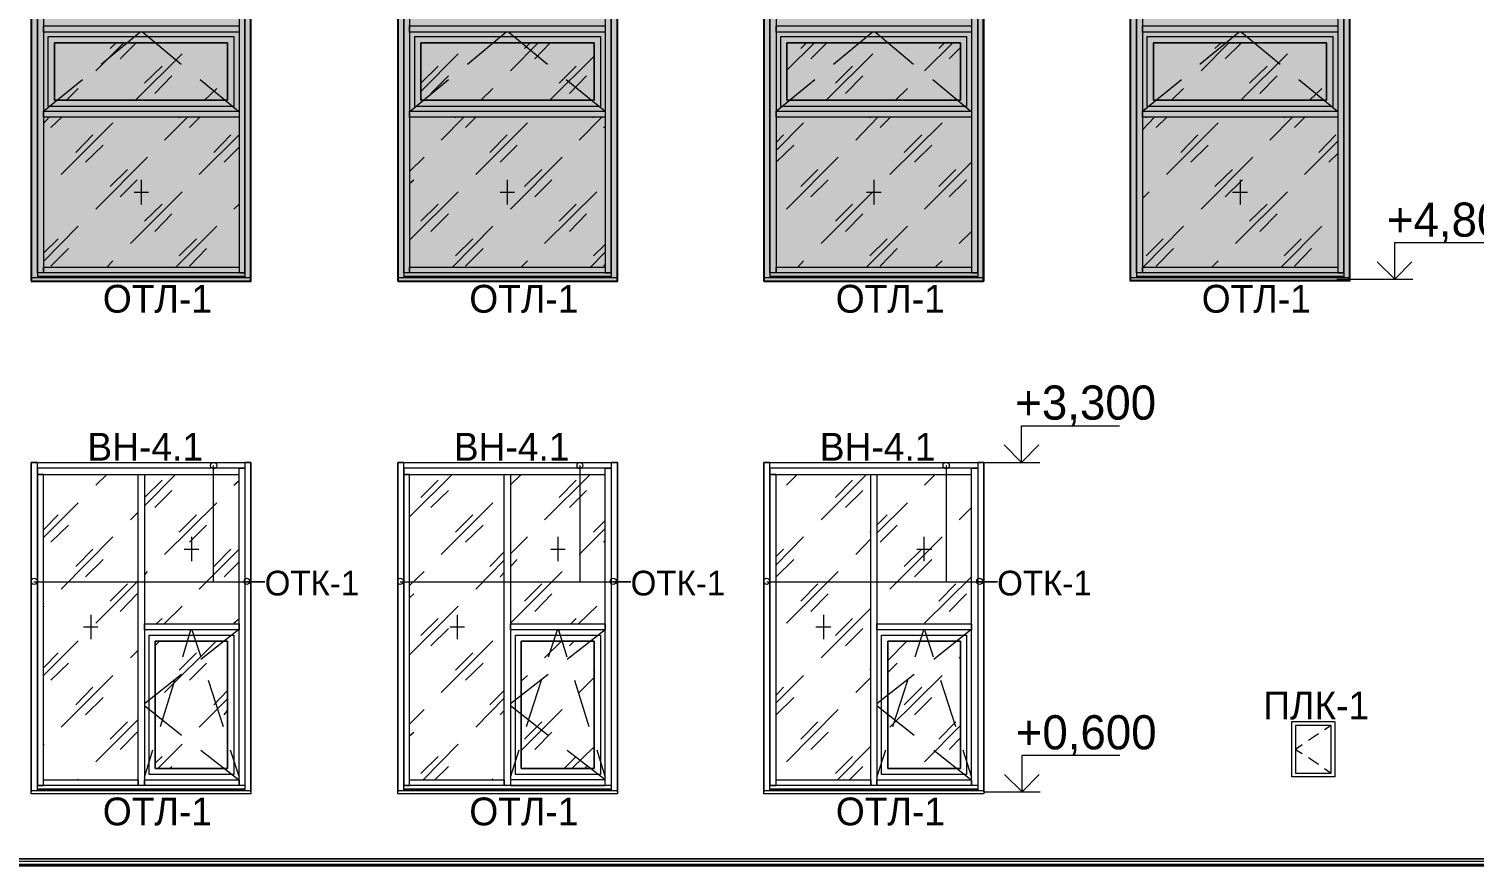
# Model space of a CAD drawing. Header units: millimetres. Extents: x 2294 to 908349, y -83289 to 219220.
# Drawn here: x 392620 to 404842, y 67070 to 74143 of the extents above; entities that cross this region are included whole.
import ezdxf

# ---------------------------------------------------------------- set-up
doc = ezdxf.new("R2010")
doc.units = ezdxf.units.MM
doc.layers.add('PDF _Геометрия', color=7, linetype='Continuous')
doc.layers.add('PDF _Текст', color=7, linetype='Continuous')

msp = doc.modelspace()

# ---------------------------------------------------------------- hatches: boundary and pattern name
at = {"transparency": 33554551}
h = msp.add_hatch(color=3, dxfattribs=at)
h.dxf.hatch_style = 1
h.paths.add_polyline_path([(392639.9, 72009.6), (394497.8, 72009.6), (394497.8, 79152.8), (392639.9, 79152.8)])
h = msp.add_hatch(color=3, dxfattribs=at)
h.dxf.hatch_style = 1
h.paths.add_polyline_path([(395739.3, 72009.6), (397597.3, 72009.6), (397597.3, 79152.8), (395739.3, 79152.8)])
h = msp.add_hatch(color=3, dxfattribs=at)
h.dxf.hatch_style = 1
h.paths.add_polyline_path([(398834.4, 72009.6), (400692.3, 72009.6), (400692.3, 79152.8), (398834.4, 79152.8)])
h = msp.add_hatch(color=3, dxfattribs=at)
h.dxf.hatch_style = 1
h.paths.add_polyline_path([(401933.9, 72014), (403791.8, 72014), (403791.8, 79157.2), (401933.9, 79157.2)])

# ---------------------------------------------------------------- linework, layer by layer
for points in [[(392639.9, 72009.6), (394497.8, 72009.6), (394497.8, 79152.8), (392639.9, 79152.8)], [(395739.3, 72009.6), (397597.3, 72009.6), (397597.3, 79152.8), (395739.3, 79152.8)], [(398834.4, 72009.6), (400692.3, 72009.6), (400692.3, 79152.8), (398834.4, 79152.8)], [(401933.9, 72014), (403791.8, 72014), (403791.8, 79157.2), (401933.9, 79157.2)]]:
    msp.add_lwpolyline(points, close=True)
at = {"layer": 'PDF _Геометрия', "lineweight": 9}
for points in [[(367944.9, 67069.8), (367944.9, 81321.1), (367944.9, 67122.2), (368220.3, 67122.2), (368220.3, 70475.2), (370388.6, 70475.2), (370388.6, 67122.2), (371005, 67122.2), (371005, 70475.2), (372452, 70475.2), (372452, 67122.2), (389540.5, 67122.2), (389540.5, 70475.2), (391350.3, 70475.2), (391350.3, 67122.2), (408316.4, 67122.2)], [(392639.9, 72027.1), (392639.9, 72105.8), (392639.9, 73421.6), (392639.9, 74143), (392639.9, 79074.1), (392639.9, 79152.8), (392692.4, 79152.8), (392692.4, 79074.1), (392692.4, 74143), (392692.4, 73421.6), (392692.4, 72105.8), (392692.4, 72035.9)], [(394497.8, 72027.1), (394497.8, 72105.8), (394497.8, 73421.6), (394497.8, 74143), (394497.8, 79074.1), (394497.8, 79152.8), (394445.4, 79152.8), (394445.4, 79074.1), (394445.4, 74143), (394445.4, 79074.1)], [(395739.3, 72027.1), (395739.3, 72105.8), (395739.3, 73421.6), (395739.3, 74143), (395739.3, 79074.1), (395739.3, 79152.8), (395791.8, 79152.8), (395791.8, 79074.1), (395791.8, 74143), (395791.8, 73421.6), (395791.8, 72105.8), (395791.8, 72035.9)], [(397597.3, 72027.1), (397597.3, 72105.8), (397597.3, 73421.6), (397597.3, 74143), (397597.3, 79074.1), (397597.3, 79152.8), (397544.8, 79152.8), (397544.8, 79074.1), (397544.8, 74143), (397544.8, 79074.1)], [(398834.4, 72027.1), (398834.4, 72105.8), (398834.4, 73421.6), (398834.4, 74143), (398834.4, 79074.1), (398834.4, 79152.8), (398886.9, 79152.8), (398886.9, 79074.1), (398886.9, 74143), (398886.9, 73421.6), (398886.9, 72105.8), (398886.9, 72035.9)], [(400696.7, 72027.1), (400696.7, 72105.8), (400696.7, 73421.6), (400696.7, 74143), (400696.7, 79074.1), (400696.7, 79152.8), (400644.2, 79152.8), (400644.2, 79074.1), (400644.2, 74143), (400644.2, 79074.1)], [(401933.9, 72027.1), (401933.9, 72105.8), (401933.9, 73421.6), (401933.9, 74143), (401933.9, 79074.1), (401933.9, 79152.8), (401986.3, 79152.8), (401986.3, 79074.1), (401986.3, 74143), (401986.3, 73421.6), (401986.3, 72105.8), (401986.3, 72035.9)], [(403791.8, 72027.1), (403791.8, 72105.8), (403791.8, 73421.6), (403791.8, 74143), (403791.8, 79074.1), (403791.8, 79152.8), (403739.3, 79152.8), (403739.3, 79074.1), (403739.3, 74143), (403739.3, 79074.1)], [(392744.8, 79074.1), (392744.8, 74143), (392744.8, 73421.6), (392744.8, 72079.6), (392692.4, 72079.6), (392692.4, 73421.6), (392692.4, 74143), (392692.4, 79074.1)], [(394397.3, 79074.1), (394397.3, 74143), (394397.3, 73421.6), (394397.3, 72079.6), (394445.4, 72079.6), (394445.4, 73421.6), (394445.4, 74143), (394445.4, 73421.6), (394445.4, 72105.8), (394445.4, 72035.9)], [(395839.9, 79074.1), (395839.9, 74143), (395839.9, 73421.6), (395839.9, 72079.6), (395791.8, 72079.6), (395791.8, 73421.6), (395791.8, 74143), (395791.8, 79074.1)], [(397492.3, 79074.1), (397492.3, 74143), (397492.3, 73421.6), (397492.3, 72079.6), (397544.8, 72079.6), (397544.8, 73421.6), (397544.8, 74143), (397544.8, 73421.6), (397544.8, 72105.8), (397544.8, 72035.9)], [(398939.3, 79074.1), (398939.3, 74143), (398939.3, 73421.6), (398939.3, 72079.6), (398886.9, 72079.6), (398886.9, 73421.6), (398886.9, 74143), (398886.9, 79074.1)], [(400591.8, 79074.1), (400591.8, 74143), (400591.8, 73421.6), (400591.8, 72079.6), (400644.2, 72079.6), (400644.2, 73421.6), (400644.2, 74143), (400644.2, 73421.6), (400644.2, 72105.8), (400644.2, 72035.9)], [(402038.8, 79074.1), (402038.8, 74143), (402038.8, 73421.6), (402038.8, 72079.6), (401986.3, 72079.6), (401986.3, 73421.6), (401986.3, 74143), (401986.3, 79074.1)], [(403691.2, 79074.1), (403691.2, 74143), (403691.2, 73421.6), (403691.2, 72079.6), (403739.3, 72079.6), (403739.3, 73421.6), (403739.3, 74143), (403739.3, 73421.6), (403739.3, 72105.8), (403739.3, 72035.9)], [(393230.1, 73845.7), (393557.9, 74116.7)], [(393584.2, 74116.7), (393907.7, 73845.7)], [(396329.5, 73845.7), (396653, 74116.7)], [(396679.2, 74116.7), (397007.1, 73845.7)], [(399424.6, 73845.7), (399752.4, 74116.7)], [(399778.7, 74116.7), (400102.2, 73845.7)], [(402524, 73845.7), (402851.9, 74116.7)], [(402873.8, 74116.7), (403201.6, 73845.7)], [(393186.3, 73788.9), (393422.4, 74024.9)], [(393308.7, 73976.8), (393356.8, 74024.9)], [(393391.8, 73889.4), (393527.3, 74024.9)], [(396692.3, 73788.9), (396928.4, 74024.9)], [(396810.4, 73976.8), (396858.5, 74024.9)], [(396897.8, 73889.4), (397029, 74024.9)], [(399031.1, 73793.2), (399262.8, 74024.9)], [(399149.2, 73976.8), (399197.3, 74024.9)], [(399232.2, 73889.4), (399367.8, 74024.9)], [(400194, 73788.9), (400434.4, 74024.9)], [(400316.4, 73976.8), (400364.5, 74024.9)], [(400403.8, 73889.4), (400500, 73985.6)], [(402532.8, 73788.9), (402768.8, 74024.9)], [(402650.8, 73976.8), (402703.3, 74024.9)], [(402738.2, 73889.4), (402873.8, 74024.9)], [(393523, 73539.7), (393916.4, 73933.1)], [(393597.3, 73683.9), (393745.9, 73828.2)], [(395936.1, 73614), (396250.8, 73933.1)], [(395936.1, 73683.9), (396080.3, 73828.2)], [(397024.6, 73539.7), (397400.5, 73911.3)], [(397103.3, 73683.9), (397247.5, 73828.2)], [(399363.4, 73539.7), (399756.8, 73933.1)], [(399442.1, 73683.9), (399586.3, 73828.2)], [(402869.4, 73539.7), (403262.8, 73933.1)], [(402943.7, 73683.9), (403092.3, 73828.2)], [(392744.8, 73447.9), (393072.7, 73714.5)], [(393684.7, 73596.5), (393829, 73745.1)], [(394069.4, 73714.5), (394392.9, 73447.9)], [(397164.5, 73714.5), (397492.3, 73447.9), (397492.3, 73395.4), (395839.9, 73395.4), (395839.9, 73447.9), (397492.3, 73447.9)], [(395844.3, 73447.9), (396167.8, 73714.5)], [(396019.1, 73596.5), (396167.8, 73745.1)], [(397190.7, 73596.5), (397335, 73745.1)], [(398939.3, 73447.9), (399267.2, 73714.5)], [(399525.1, 73596.5), (399673.8, 73745.1)], [(400263.9, 73714.5), (400587.4, 73447.9)], [(402038.8, 73447.9), (402366.6, 73714.5)], [(403031.1, 73596.5), (403175.4, 73745.1)], [(403359, 73714.5), (403686.9, 73447.9)], [(392937.2, 73539.7), (393037.7, 73640.2)], [(394104.4, 73539.7), (394209.3, 73640.2)], [(396443.2, 73539.7), (396543.7, 73640.2)], [(399949.2, 73539.7), (400049.7, 73640.2)], [(402283.6, 73539.7), (402384.1, 73640.2)], [(403450.8, 73539.7), (403555.7, 73640.2)], [(392744.8, 73343), (392792.9, 73395.4)], [(392806, 73308), (392897.8, 73395.4)], [(392893.4, 72910.2), (393330.6, 73347.3)], [(393767.8, 73203.1), (393960.1, 73395.4)], [(393890.2, 73391), (393894.5, 73395.4)], [(393977.6, 73308), (394065, 73395.4)], [(396106.6, 73203.1), (396298.9, 73395.4)], [(396229, 73391), (396229, 73395.4)], [(396312, 73308), (396399.5, 73395.4)], [(396399.5, 72910.2), (396836.6, 73347.3)], [(397273.8, 73203.1), (397466.1, 73395.4)], [(397396.2, 73391), (397396.2, 73395.4)], [(398939.3, 73115.6), (399171, 73347.3)], [(399612.6, 73203.1), (399800.5, 73395.4)], [(399730.6, 73391), (399735, 73395.4)], [(399818, 73308), (399905.5, 73395.4)], [(399901.1, 72910.2), (400342.6, 73347.3)], [(402038.8, 73290.5), (402139.3, 73395.4)], [(402069.4, 73391), (402069.4, 73395.4)], [(402152.4, 73308), (402244.2, 73395.4)], [(402239.9, 72910.2), (402677, 73347.3)], [(403114.2, 73203.1), (403306.5, 73395.4)], [(403236.6, 73391), (403241, 73395.4)], [(403324, 73308), (403411.5, 73395.4)], [(393015.9, 73098.2), (393160.1, 73246.8)], [(394060.7, 72910.2), (394397.3, 73246.8)], [(394183.1, 73098.2), (394327.3, 73246.8)], [(396517.5, 73098.2), (396666.1, 73246.8)], [(397479.2, 73308), (397492.3, 73316.7)], [(398939.3, 73181.2), (399000.5, 73246.8)], [(400023.5, 73098.2), (400172.1, 73246.8)], [(402362.3, 73098.2), (402506.5, 73246.8)], [(403529.5, 73098.2), (403673.8, 73246.8)], [(393098.9, 73015.1), (393247.5, 73159.4)], [(394270.5, 73015.1), (394397.3, 73141.9)], [(396604.9, 73015.1), (396749.2, 73159.4)], [(398939.3, 73015.1), (399088, 73159.4)], [(400110.9, 73015.1), (400255.2, 73159.4)], [(402445.3, 73015.1), (402594, 73159.4)], [(403407.1, 72910.2), (403691.2, 73194.3)], [(403612.5, 73015.1), (403691.2, 73089.4)], [(393186.3, 72617.3), (393623.5, 73058.8)], [(395839.9, 72936.4), (395962.3, 73058.8)], [(396692.3, 72617.3), (397129.5, 73058.8)], [(399026.8, 72617.3), (399463.9, 73058.8)], [(400194, 72617.3), (400591.8, 73015.1)], [(402532.8, 72617.3), (402969.9, 73058.8)], [(393308.7, 72809.6), (393453, 72953.9)], [(393391.8, 72722.2), (393536.1, 72866.5)], [(393571, 72866.5), (393571, 72656.6)], [(395839.9, 72835.9), (395874.9, 72866.5)], [(396666.1, 72866.5), (396666.1, 72656.6)], [(396810.4, 72809.6), (396959, 72953.9)], [(396897.8, 72722.2), (397042.1, 72866.5)], [(399149.2, 72809.6), (399293.4, 72953.9)], [(399232.2, 72722.2), (399380.9, 72866.5)], [(399765.6, 72866.5), (399765.6, 72656.6)], [(400316.4, 72809.6), (400460.6, 72953.9)], [(400403.8, 72722.2), (400548.1, 72866.5)], [(402650.8, 72809.6), (402799.4, 72953.9)], [(402738.2, 72722.2), (402882.5, 72866.5)], [(402865, 72866.5), (402865, 72656.6)], [(392744.8, 72761.5), (392749.2, 72765.9)], [(393479.2, 72328.8), (393916.4, 72765.9)], [(393509.8, 72761.5), (393632.2, 72761.5)], [(395839.9, 72355), (396250.8, 72765.9)], [(396604.9, 72761.5), (396727.3, 72761.5)], [(396980.9, 72328.8), (397422.4, 72765.9)], [(399319.7, 72328.8), (399756.8, 72765.9)], [(399704.4, 72761.5), (399826.8, 72761.5)], [(402038.8, 72709.1), (402095.6, 72765.9)], [(402799.4, 72761.5), (402926.2, 72761.5)], [(402825.7, 72328.8), (403262.8, 72765.9)], [(393597.3, 72516.7), (393745.9, 72661)], [(394353.6, 72617.3), (394397.3, 72661)], [(395936.1, 72516.7), (396080.3, 72661)], [(397103.3, 72516.7), (397247.5, 72661)], [(399442.1, 72516.7), (399586.3, 72661)], [(402943.7, 72516.7), (403092.3, 72661)], [(393684.7, 72429.3), (393829, 72577.9)], [(396019.1, 72429.3), (396167.8, 72577.9)], [(397190.7, 72429.3), (397335, 72577.9)], [(399525.1, 72429.3), (399673.8, 72577.9)], [(403031.1, 72429.3), (403175.4, 72577.9)], [(392744.8, 72175.8), (393037.7, 72473)], [(392744.8, 72245.7), (392867.2, 72368.1)], [(393863.9, 72127.7), (394209.3, 72473)], [(393890.2, 72223.8), (394038.8, 72368.1)], [(396202.7, 72127.7), (396543.7, 72473)], [(396229, 72223.8), (396373.2, 72368.1)], [(399704.4, 72127.7), (400049.7, 72473)], [(399730.6, 72223.8), (399879.2, 72368.1)], [(400486.9, 72328.8), (400591.8, 72429.3)], [(402043.2, 72127.7), (402384.1, 72473)], [(402069.4, 72223.8), (402213.6, 72368.1)], [(403210.4, 72127.7), (403555.7, 72473)], [(403236.6, 72223.8), (403380.9, 72368.1)], [(392806, 72136.4), (392954.7, 72285)], [(393977.6, 72136.4), (394121.9, 72285)], [(396312, 72136.4), (396460.7, 72285)], [(397369.9, 72127.7), (397492.3, 72254.4)], [(397396.2, 72223.8), (397492.3, 72320)], [(399818, 72136.4), (399962.3, 72285)], [(402152.4, 72136.4), (402301.1, 72285)], [(403324, 72136.4), (403468.3, 72285)], [(403682.5, 72027.1), (403839.9, 72027.1), (404172.1, 72027.1), (404172.1, 72337.5), (404998.3, 72337.5)], [(393278.1, 72127.7), (393330.6, 72180.1)], [(396784.1, 72127.7), (396836.6, 72180.1)], [(397479.2, 72136.4), (397492.3, 72149.5)], [(399122.9, 72127.7), (399171, 72180.1)], [(400290.2, 72132), (400342.6, 72180.1)], [(402624.6, 72127.7), (402677, 72180.1)], [(394497.8, 72040.2), (394497.8, 72035.9), (392639.9, 72035.9), (392639.9, 72040.2)], [(392639.9, 72014), (392639.9, 72018.4)], [(394445.4, 72079.6), (392692.4, 72079.6)], [(394445.4, 72049), (392692.4, 72049), (394445.4, 72049)], [(394445.4, 72049), (392692.4, 72049)], [(394497.8, 72018.4), (394497.8, 72014)], [(397597.3, 72040.2), (397597.3, 72035.9), (395739.3, 72035.9), (395739.3, 72040.2)], [(395739.3, 72014), (395739.3, 72018.4)], [(397544.8, 72079.6), (395791.8, 72079.6)], [(397544.8, 72049), (395791.8, 72049), (397544.8, 72049)], [(397544.8, 72049), (395791.8, 72049)], [(397597.3, 72018.4), (397597.3, 72014)], [(400696.7, 72040.2), (400696.7, 72035.9), (398834.4, 72035.9), (398834.4, 72040.2)], [(398834.4, 72014), (398834.4, 72018.4)], [(400644.2, 72079.6), (398886.9, 72079.6)], [(400644.2, 72049), (398886.9, 72049), (400644.2, 72049)], [(400644.2, 72049), (398886.9, 72049)], [(400696.7, 72018.4), (400696.7, 72014)], [(403791.8, 72040.2), (403791.8, 72035.9), (401933.9, 72035.9), (401933.9, 72040.2)], [(401933.9, 72014), (401933.9, 72018.4)], [(403739.3, 72079.6), (401986.3, 72079.6)], [(403739.3, 72049), (401986.3, 72049), (403739.3, 72049)], [(403739.3, 72049), (401986.3, 72049)], [(403791.8, 72018.4), (403791.8, 72014)], [(404014.7, 72027.1), (404325.1, 72027.1)], [(400220.2, 70475.2), (400871.6, 70475.2), (401015.8, 70475.2), (401015.8, 70785.6), (401842.1, 70785.6)], [(392692.4, 67699.3), (392692.4, 67764.8), (392692.4, 69085), (392692.4, 67743), (392744.8, 67743), (392744.8, 69085), (392744.8, 70374.7), (392692.4, 70374.7), (392692.4, 69085), (392692.4, 70400.9), (392692.4, 70475.2), (392639.9, 70475.2), (392639.9, 70400.9), (392639.9, 69085), (392639.9, 67764.8), (392639.9, 67690.5), (392639.9, 70475.2), (394497.8, 70475.2), (394497.8, 67690.5), (394497.8, 67764.8), (394497.8, 69085), (394497.8, 70400.9), (394497.8, 70475.2), (394445.4, 70475.2), (394445.4, 70400.9), (394445.4, 69085), (394445.4, 67764.8), (394445.4, 67699.3)], [(394178.7, 70449), (394178.7, 69465.4), (394615.8, 69465.4), (394462.8, 69465.4)], [(395791.8, 67699.3), (395791.8, 67764.8), (395791.8, 69085), (395791.8, 67743), (395839.9, 67743), (395839.9, 69085), (395839.9, 70374.7), (395791.8, 70374.7), (395791.8, 69085), (395791.8, 70400.9), (395791.8, 70475.2), (395739.3, 70475.2), (395739.3, 70400.9), (395739.3, 69085), (395739.3, 67764.8), (395739.3, 67690.5), (395739.3, 70475.2), (397597.3, 70475.2), (397597.3, 67690.5), (397597.3, 67764.8), (397597.3, 69085), (397597.3, 70400.9), (397597.3, 70475.2), (397544.8, 70475.2), (397544.8, 70400.9), (397544.8, 69085), (397544.8, 67764.8), (397544.8, 67699.3)], [(397492.3, 67791.1), (396692.3, 67791.1), (396692.3, 67743), (397492.3, 67743), (397492.3, 69085), (397492.3, 70400.9), (397492.3, 70427.1), (397544.8, 70427.1), (397544.8, 70400.9), (397544.8, 69085), (397544.8, 67743), (397492.3, 67743), (397492.3, 67791.1), (397173.2, 68040.2)], [(397278.1, 70449), (397278.1, 69465.4), (397710.9, 69465.4), (397562.3, 69465.4)], [(398886.9, 67699.3), (398886.9, 67764.8), (398886.9, 69085), (398886.9, 67743), (398939.3, 67743), (398939.3, 69085), (398939.3, 70374.7), (398886.9, 70374.7), (398886.9, 69085), (398886.9, 70400.9), (398886.9, 70475.2), (398834.4, 70475.2), (398834.4, 70400.9), (398834.4, 69085), (398834.4, 67764.8), (398834.4, 67690.5), (398834.4, 70475.2), (400696.7, 70475.2), (400696.7, 67690.5), (400696.7, 67764.8), (400696.7, 69085), (400696.7, 70400.9), (400696.7, 70475.2), (400644.2, 70475.2), (400644.2, 70400.9), (400644.2, 69085), (400644.2, 67764.8), (400644.2, 67699.3)], [(400377.6, 70449), (400377.6, 69465.4), (400810.4, 69465.4), (400657.4, 69465.4)], [(400858.5, 70475.2), (401168.8, 70475.2)], [(393186.3, 70282.9), (393278.1, 70374.7)], [(393597.3, 70108), (393859.6, 70374.7)], [(393597.3, 70177.9), (393745.9, 70326.6)], [(394353.6, 70282.9), (394397.3, 70322.2)], [(395839.9, 70016.2), (396198.4, 70374.7)], [(395936.1, 70177.9), (396080.3, 70326.6)], [(396692.3, 70287.2), (396784.1, 70374.7)], [(396980.9, 69990), (397365.6, 70374.7)], [(397103.3, 70177.9), (397247.5, 70326.6)], [(399026.8, 70282.9), (399118.6, 70374.7)], [(399319.7, 69990), (399704.4, 70374.7)], [(399442.1, 70177.9), (399586.3, 70326.6)], [(400194, 70282.9), (400285.8, 70374.7)], [(393684.7, 70094.9), (393829, 70239.1)], [(396019.1, 70094.9), (396167.8, 70239.1)], [(397190.7, 70094.9), (397335, 70239.1)], [(399525.1, 70094.9), (399673.8, 70239.1)], [(392744.8, 69841.3), (393037.7, 70134.2)], [(392744.8, 69906.9), (392867.2, 70033.7)], [(393479.2, 69990), (393544.8, 70055.5)], [(393767.8, 69697.1), (394209.3, 70134.2)], [(393890.2, 69885), (394038.8, 70033.7)], [(396106.6, 69697.1), (396543.7, 70134.2)], [(396229, 69885), (396373.2, 70033.7)], [(399791.8, 69876.3), (400049.7, 70134.2)], [(399791.8, 69946.2), (399879.2, 70033.7)], [(400486.9, 69990), (400591.8, 70094.9)], [(392806, 69802), (392954.7, 69946.2)], [(393977.6, 69802), (394121.9, 69946.2)], [(396312, 69802), (396460.7, 69946.2)], [(397273.8, 69697.1), (397492.3, 69915.6)], [(397396.2, 69885), (397492.3, 69985.6)], [(399818, 69802), (399962.3, 69946.2)], [(392893.4, 69404.2), (393330.6, 69845.7)], [(393995.1, 69845.7), (393995.1, 69640.2)], [(396692.3, 69701.4), (396836.6, 69845.7)], [(397094.5, 69845.7), (397094.5, 69640.2)], [(397479.2, 69802), (397492.3, 69815.1)], [(398939.3, 69609.6), (399171, 69845.7)], [(399612.6, 69697.1), (399739.3, 69828.2)], [(399730.6, 69885), (399739.3, 69893.8)], [(399901.1, 69404.2), (400342.6, 69845.7)], [(400189.6, 69845.7), (400189.6, 69640.2)], [(393015.9, 69596.5), (393160.1, 69740.8)], [(393933.9, 69740.8), (394056.3, 69740.8)], [(394060.7, 69404.2), (394397.3, 69740.8)], [(394183.1, 69596.5), (394327.3, 69740.8)], [(396517.5, 69596.5), (396639.9, 69718.9)], [(397033.3, 69740.8), (397155.7, 69740.8)], [(398939.3, 69679.6), (399000.5, 69740.8)], [(400023.5, 69596.5), (400172.1, 69740.8)], [(400128.4, 69740.8), (400255.2, 69740.8)], [(393098.9, 69509.1), (393247.5, 69653.4)], [(393597.3, 69522.2), (393623.5, 69552.8)], [(394270.5, 69509.1), (394397.3, 69635.9)], [(395839.9, 69434.8), (395962.3, 69552.8)], [(396399.5, 69404.2), (396639.9, 69649)], [(396604.9, 69509.1), (396639.9, 69544.1)], [(396692.3, 69596.5), (396749.2, 69653.4)], [(396692.3, 69115.6), (397129.5, 69552.8)], [(398939.3, 69509.1), (399088, 69653.4)], [(399026.8, 69115.6), (399463.9, 69552.8)], [(400110.9, 69509.1), (400255.2, 69653.4)], [(392661.8, 69465.4), (394615.8, 69465.4)], [(393186.3, 69115.6), (393544.8, 69474.1)], [(393308.7, 69303.6), (393453, 69447.9)], [(395761.2, 69465.4), (397710.9, 69465.4)], [(396810.4, 69303.6), (396959, 69447.9)], [(398860.6, 69465.4), (400810.4, 69465.4)], [(399149.2, 69303.6), (399293.4, 69447.9)], [(400194, 69115.6), (400591.8, 69509.1)], [(400316.4, 69303.6), (400460.6, 69447.9)], [(393391.8, 69216.2), (393536.1, 69364.8)], [(395839.9, 69329.9), (395874.9, 69364.8)], [(396897.8, 69216.2), (397042.1, 69364.8)], [(399232.2, 69216.2), (399380.9, 69364.8)], [(400403.8, 69216.2), (400548.1, 69364.8)], [(392744.8, 69255.5), (392749.2, 69259.9)], [(393142.6, 69185.6), (393142.6, 68980.1)], [(393763.4, 69111.3), (393916.4, 69259.9)], [(395839.9, 68849), (396250.8, 69259.9)], [(396242.1, 69185.6), (396242.1, 68980.1)], [(397269.4, 69111.3), (397422.4, 69259.9)], [(399319.7, 68822.8), (399739.3, 69242.4)], [(399341.5, 69185.6), (399341.5, 68980.1)], [(393081.4, 69085), (393203.8, 69085)], [(393697.8, 69111.3), (393745.9, 69155)], [(393920.8, 68831.5), (393990.7, 69058.8)], [(393999.5, 69058.8), (394073.8, 68831.5)], [(394392.9, 69058.8), (394073.8, 68809.6)], [(394353.6, 69115.6), (394397.3, 69155)], [(395936.1, 69010.7), (396080.3, 69155)], [(396019.1, 68923.3), (396167.8, 69071.9)], [(396180.9, 69085), (396303.3, 69085)], [(397015.8, 68831.5), (397090.2, 69058.8)], [(397098.9, 69058.8), (397168.8, 68831.5)], [(397492.3, 69058.8), (397173.2, 68809.6)], [(397203.8, 69111.3), (397247.5, 69155)], [(399275.9, 69085), (399402.7, 69085)], [(399442.1, 69010.7), (399586.3, 69155)], [(399525.1, 68923.3), (399673.8, 69071.9)], [(400115.3, 68831.5), (400189.6, 69058.8)], [(400194, 69058.8), (400268.3, 68831.5)], [(400587.4, 69058.8), (400272.7, 68809.6)], [(392744.8, 68674.1), (393037.7, 68967)], [(393689.1, 68927.7), (393724, 68962.6)], [(393767.8, 68529.9), (394204.9, 68962.6)], [(396106.6, 68529.9), (396543.7, 68967)], [(396980.9, 68822.8), (397125.1, 68962.6)], [(397190.7, 68923.3), (397230.1, 68962.6)], [(399883.6, 68800.9), (400045.3, 68962.6)], [(392744.8, 68739.7), (392867.2, 68866.5)], [(393479.2, 68822.8), (393544.8, 68888.3)], [(393890.2, 68717.8), (394038.8, 68866.5)], [(396229, 68717.8), (396373.2, 68866.5)], [(400486.9, 68822.8), (400500, 68831.5)], [(392806, 68634.8), (392954.7, 68779)], [(393977.6, 68634.8), (394121.9, 68779)], [(396312, 68634.8), (396460.7, 68779)], [(397396.2, 68717.8), (397400.5, 68722.2)], [(399730.6, 68717.8), (399739.3, 68726.6)], [(399883.6, 68700.3), (399962.3, 68779)], [(392893.4, 68237), (393330.6, 68674.1)], [(393015.9, 68424.9), (393160.1, 68573.6)], [(393912, 68682.9), (393597.3, 68433.7)], [(393732.8, 68241.3), (393855.2, 68634.8)], [(394135, 68634.8), (394261.8, 68241.3)], [(397011.5, 68682.9), (396692.3, 68433.7)], [(396784.1, 68626), (396836.6, 68674.1)], [(396827.9, 68241.3), (396954.6, 68634.8)], [(397234.4, 68634.8), (397356.8, 68241.3)], [(397273.8, 68529.9), (397400.5, 68656.6)], [(398939.3, 68442.4), (399171, 68674.1)], [(398939.3, 68508), (399000.5, 68573.6)], [(399612.6, 68529.9), (399739.3, 68656.6)], [(400106.5, 68682.9), (399791.8, 68433.7)], [(399901.1, 68237), (400342.6, 68674.1)], [(399927.3, 68241.3), (400054.1, 68634.8)], [(400023.5, 68424.9), (400172.1, 68573.6)], [(400329.5, 68634.8), (400456.3, 68241.3)], [(393098.9, 68341.9), (393247.5, 68486.1)], [(394060.7, 68237), (394301.1, 68477.4)], [(394183.1, 68424.9), (394301.1, 68547.3)], [(396399.5, 68237), (396639.9, 68481.8)], [(396517.5, 68424.9), (396639.9, 68547.3)], [(398939.3, 68341.9), (399088, 68486.1)], [(400110.9, 68341.9), (400255.2, 68486.1)], [(393912, 68167), (393597.3, 68416.2)], [(394270.5, 68341.9), (394301.1, 68376.9)], [(395839.9, 68263.2), (395962.3, 68385.6)], [(396604.9, 68341.9), (396639.9, 68376.9)], [(397011.5, 68167), (396692.3, 68416.2)], [(396784.1, 68040.2), (397129.5, 68385.6)], [(399026.8, 67944.1), (399463.9, 68385.6)], [(400106.5, 68167), (399791.8, 68416.2)], [(393186.3, 67944.1), (393544.8, 68302.5)], [(393308.7, 68136.4), (393453, 68280.7)], [(396810.4, 68136.4), (396959, 68280.7)], [(399149.2, 68136.4), (399293.4, 68280.7)], [(400194, 67944.1), (400500, 68250.1)], [(400316.4, 68136.4), (400460.6, 68280.7)], [(403634.4, 68250.1), (403577.6, 68215.1)], [(392744.8, 68088.3), (392749.2, 68092.7)], [(393391.8, 68049), (393536.1, 68193.2)], [(393710.9, 67887.2), (393916.4, 68092.7)], [(395839.9, 68162.6), (395874.9, 68193.2)], [(395953.6, 67791.1), (396250.8, 68092.7)], [(396897.8, 68049), (397042.1, 68193.2)], [(399232.2, 68049), (399380.9, 68193.2)], [(400403.8, 68049), (400500, 68145.2)], [(403389.6, 68088.3), (403332.8, 68049), (403389.6, 68014)], [(403525.1, 68180.1), (403442.1, 68123.3)], [(393597.3, 67812.9), (393667.2, 68044.6)], [(393689.1, 67931), (393745.9, 67987.8)], [(394392.9, 67791.1), (394073.8, 68040.2)], [(394323, 68044.6), (394397.3, 67812.9)], [(395936.1, 67843.5), (396080.3, 67987.8)], [(396692.3, 67812.9), (396766.7, 68044.6)], [(397147, 67887.2), (397247.5, 67987.8)], [(397212.6, 67887.2), (397400.5, 68070.8)], [(397422.4, 68044.6), (397492.3, 67812.9)], [(399442.1, 67843.5), (399586.3, 67987.8)], [(399459.6, 67791.1), (399739.3, 68075.2)], [(399791.8, 67812.9), (399866.1, 68044.6)], [(400587.4, 67791.1), (400272.7, 68040.2)], [(400517.5, 68044.6), (400591.8, 67812.9)], [(400696.7, 67690.5), (400823.5, 67690.5), (401020.2, 67690.5), (401020.2, 68000.9), (401846.4, 68000.9)], [(403442.1, 67979), (403525.1, 67922.2)], [(393811.5, 67887.2), (393829, 67904.7)], [(396054.1, 67791.1), (396167.8, 67904.7)], [(397317.5, 67887.2), (397335, 67904.7)], [(399560.1, 67791.1), (399673.8, 67904.7)], [(403577.6, 67887.2), (403634.4, 67847.9)], [(394445.4, 67743), (392692.4, 67743)], [(394445.4, 67712.4), (392692.4, 67712.4), (394445.4, 67712.4)], [(394445.4, 67712.4), (392692.4, 67712.4)], [(393033.3, 67791.1), (393037.7, 67799.8)], [(397544.8, 67743), (395791.8, 67743)], [(397544.8, 67712.4), (395791.8, 67712.4), (397544.8, 67712.4)], [(397544.8, 67712.4), (395791.8, 67712.4)], [(396535, 67791.1), (396543.7, 67799.8)], [(400644.2, 67743), (398886.9, 67743)], [(400644.2, 67712.4), (398886.9, 67712.4), (400644.2, 67712.4)], [(400644.2, 67712.4), (398886.9, 67712.4)], [(394497.8, 67703.6), (394497.8, 67699.3), (392639.9, 67699.3), (392639.9, 67703.6)], [(394497.8, 67699.3), (394497.8, 67673), (392639.9, 67673), (392639.9, 67699.3)], [(392639.9, 67677.4), (392639.9, 67681.8)], [(394497.8, 67681.8), (394497.8, 67677.4)], [(397597.3, 67703.6), (397597.3, 67699.3), (395739.3, 67699.3), (395739.3, 67703.6)], [(397597.3, 67699.3), (397597.3, 67673), (395739.3, 67673), (395739.3, 67699.3)], [(395739.3, 67677.4), (395739.3, 67681.8)], [(397597.3, 67681.8), (397597.3, 67677.4)], [(400696.7, 67703.6), (400696.7, 67699.3), (398834.4, 67699.3), (398834.4, 67703.6)], [(400696.7, 67699.3), (400696.7, 67673), (398834.4, 67673), (398834.4, 67699.3)], [(398834.4, 67677.4), (398834.4, 67681.8)], [(400696.7, 67681.8), (400696.7, 67677.4)], [(400862.8, 67690.5), (401173.2, 67690.5)]]:
    msp.add_lwpolyline(points, dxfattribs=at)
for points in [[(394497.8, 72035.9), (394497.8, 72009.6), (392639.9, 72009.6), (392639.9, 72035.9), (392639.9, 79152.8), (394497.8, 79152.8)], [(397597.3, 79152.8), (397597.3, 72035.9), (397597.3, 72009.6), (395739.3, 72009.6), (395739.3, 72035.9), (395739.3, 79152.8)], [(400696.7, 72035.9), (400696.7, 72009.6), (398834.4, 72009.6), (398834.4, 72035.9), (398834.4, 79152.8), (400696.7, 79152.8)], [(403791.8, 72035.9), (403791.8, 72009.6), (401933.9, 72009.6), (401933.9, 72035.9), (401933.9, 79152.8), (403791.8, 79152.8)], [(394397.3, 74116.7), (392744.8, 74116.7), (392744.8, 74169.2), (394397.3, 74169.2)], [(392784.2, 74077.4), (394353.6, 74077.4), (394353.6, 73487.2), (392784.2, 73487.2)], [(394353.6, 74077.4), (394353.6, 73487.2), (392784.2, 73487.2), (392784.2, 74077.4)], [(397492.3, 74116.7), (395839.9, 74116.7), (395839.9, 74169.2), (397492.3, 74169.2)], [(395883.6, 74077.4), (397453, 74077.4), (397453, 73487.2), (395883.6, 73487.2)], [(397453, 74077.4), (397453, 73487.2), (395883.6, 73487.2), (395883.6, 74077.4)], [(400591.8, 74116.7), (398939.3, 74116.7), (398939.3, 74169.2), (400591.8, 74169.2)], [(398978.7, 74077.4), (400548.1, 74077.4), (400548.1, 73487.2), (398978.7, 73487.2)], [(400548.1, 74077.4), (400548.1, 73487.2), (398978.7, 73487.2), (398978.7, 74077.4)], [(403691.2, 74116.7), (402038.8, 74116.7), (402038.8, 74169.2), (403691.2, 74169.2)], [(402078.1, 74077.4), (403647.5, 74077.4), (403647.5, 73487.2), (402078.1, 73487.2)], [(403647.5, 74077.4), (403647.5, 73487.2), (402078.1, 73487.2), (402078.1, 74077.4)], [(394301.1, 74024.9), (392836.6, 74024.9), (392836.6, 73539.7), (394301.1, 73539.7)], [(392836.6, 73539.7), (392836.6, 74024.9), (394301.1, 74024.9), (394301.1, 73539.7)], [(397400.5, 74024.9), (395936.1, 74024.9), (395936.1, 73539.7), (397400.5, 73539.7)], [(395936.1, 73539.7), (395936.1, 74024.9), (397400.5, 74024.9), (397400.5, 73539.7)], [(400500, 74024.9), (399031.1, 74024.9), (399031.1, 73539.7), (400500, 73539.7)], [(399031.1, 73539.7), (399031.1, 74024.9), (400500, 74024.9), (400500, 73539.7)], [(403595.1, 74024.9), (402130.6, 74024.9), (402130.6, 73539.7), (403595.1, 73539.7)], [(402130.6, 73539.7), (402130.6, 74024.9), (403595.1, 74024.9), (403595.1, 73539.7)], [(394397.3, 73395.4), (392744.8, 73395.4), (392744.8, 73447.9), (394397.3, 73447.9)], [(400591.8, 73395.4), (398939.3, 73395.4), (398939.3, 73447.9), (400591.8, 73447.9)], [(403691.2, 73395.4), (402038.8, 73395.4), (402038.8, 73447.9), (403691.2, 73447.9)], [(394397.3, 72079.6), (392744.8, 72079.6), (392744.8, 72127.7), (394397.3, 72127.7)], [(397492.3, 72079.6), (395839.9, 72079.6), (395839.9, 72127.7), (397492.3, 72127.7)], [(400591.8, 72079.6), (398939.3, 72079.6), (398939.3, 72127.7), (400591.8, 72127.7)], [(403691.2, 72079.6), (402038.8, 72079.6), (402038.8, 72127.7), (403691.2, 72127.7)], [(393571, 70427.1), (392692.4, 70427.1), (392692.4, 70374.7), (393571, 70374.7), (394397.3, 70374.7), (394397.3, 70427.1), (393571, 70427.1), (392718.6, 70427.1), (392692.4, 70427.1), (392692.4, 70475.2), (392718.6, 70475.2), (393571, 70475.2), (394423.5, 70475.2), (394445.4, 70475.2), (394445.4, 70427.1), (394423.5, 70427.1)], [(394397.3, 70400.9), (394397.3, 70427.1), (394445.4, 70427.1), (394445.4, 70400.9), (394445.4, 69085), (394445.4, 67743), (394397.3, 67743), (394397.3, 69085)], [(396666.1, 70427.1), (395791.8, 70427.1), (395791.8, 70374.7), (396666.1, 70374.7), (397492.3, 70374.7), (397492.3, 70427.1), (396666.1, 70427.1), (395813.7, 70427.1), (395791.8, 70427.1), (395791.8, 70475.2), (395813.7, 70475.2), (396666.1, 70475.2), (397518.6, 70475.2), (397544.8, 70475.2), (397544.8, 70427.1), (397518.6, 70427.1)], [(399765.6, 70427.1), (398886.9, 70427.1), (398886.9, 70374.7), (399765.6, 70374.7), (400591.8, 70374.7), (400591.8, 70427.1), (399765.6, 70427.1), (398913.1, 70427.1), (398886.9, 70427.1), (398886.9, 70475.2), (398913.1, 70475.2), (399765.6, 70475.2), (400618, 70475.2), (400644.2, 70475.2), (400644.2, 70427.1), (400618, 70427.1)], [(400591.8, 70400.9), (400591.8, 70427.1), (400644.2, 70427.1), (400644.2, 70400.9), (400644.2, 69085), (400644.2, 67743), (400591.8, 67743), (400591.8, 69085)], [(393597.3, 67743), (393544.8, 67743), (392744.8, 67743), (392744.8, 67791.1), (393544.8, 67791.1), (393544.8, 67743), (393544.8, 69085), (393544.8, 70374.7), (393597.3, 70374.7), (393597.3, 69085)], [(396692.3, 67743), (396639.9, 67743), (395839.9, 67743), (395839.9, 67791.1), (396639.9, 67791.1), (396639.9, 67743), (396639.9, 69085), (396639.9, 70374.7), (396692.3, 70374.7), (396692.3, 69085)], [(399791.8, 67743), (399739.3, 67743), (398939.3, 67743), (398939.3, 67791.1), (399739.3, 67791.1), (399739.3, 67743), (399739.3, 69085), (399739.3, 70374.7), (399791.8, 70374.7), (399791.8, 69085)], [(394397.3, 69058.8), (393597.3, 69058.8), (393597.3, 69111.3), (394397.3, 69111.3)], [(397492.3, 69058.8), (396692.3, 69058.8), (396692.3, 69111.3), (397492.3, 69111.3)], [(400591.8, 69058.8), (399791.8, 69058.8), (399791.8, 69111.3), (400591.8, 69111.3)], [(393636.6, 69015.1), (394353.6, 69015.1), (394353.6, 67834.8), (393636.6, 67834.8)], [(394353.6, 69015.1), (394353.6, 67834.8), (393636.6, 67834.8), (393636.6, 69015.1)], [(394301.1, 68962.6), (393689.1, 68962.6), (393689.1, 67887.2), (394301.1, 67887.2)], [(393689.1, 67887.2), (393689.1, 68962.6), (394301.1, 68962.6), (394301.1, 67887.2)], [(396736.1, 69015.1), (397453, 69015.1), (397453, 67834.8), (396736.1, 67834.8)], [(397453, 69015.1), (397453, 67834.8), (396736.1, 67834.8), (396736.1, 69015.1)], [(397400.5, 68962.6), (396784.1, 68962.6), (396784.1, 67887.2), (397400.5, 67887.2)], [(396784.1, 67887.2), (396784.1, 68962.6), (397400.5, 68962.6), (397400.5, 67887.2)], [(399831.1, 69015.1), (400548.1, 69015.1), (400548.1, 67834.8), (399831.1, 67834.8)], [(400548.1, 69015.1), (400548.1, 67834.8), (399831.1, 67834.8), (399831.1, 69015.1)], [(400500, 68962.6), (399883.6, 68962.6), (399883.6, 67887.2), (400500, 67887.2)], [(399883.6, 67887.2), (399883.6, 68962.6), (400500, 68962.6), (400500, 67887.2)], [(403302.2, 68285), (403665, 68285), (403665, 67817.3), (403302.2, 67817.3)], [(403634.4, 68250.1), (403332.8, 68250.1), (403332.8, 67847.9), (403634.4, 67847.9)], [(403332.8, 68250.1), (403332.8, 67847.9), (403634.4, 67847.9), (403634.4, 68250.1)], [(394397.3, 67743), (393597.3, 67743), (393597.3, 67791.1), (394397.3, 67791.1)], [(400591.8, 67743), (399791.8, 67743), (399791.8, 67791.1), (400591.8, 67791.1)], [(391350.3, 67122.2), (408312, 67122.2)], [(408312, 67100.4), (391350.3, 67100.4), (391350.3, 67122.2), (408312, 67122.2)]]:
    msp.add_lwpolyline(points, close=True, dxfattribs=at)
at = {"layer": 'PDF _Геометрия', "lineweight": 18}
for points in [[(404023.5, 72171.4), (404172.1, 72027.1), (404316.4, 72171.4)], [(400867.2, 70623.8), (401015.8, 70475.2), (401160.1, 70623.8)], [(400871.6, 67834.8), (401020.2, 67690.5), (401164.5, 67834.8)]]:
    msp.add_lwpolyline(points, dxfattribs=at)
at = {"layer": 'PDF _Геометрия', "lineweight": 40}
msp.add_lwpolyline([(412198.3, 67069.8), (316919.9, 67069.8)], dxfattribs=at)
at = {"layer": 'PDF _Геометрия', "lineweight": 9}
for points in [[(394156.8, 70449), (394156.8, 70466.5), (394165.6, 70475.2), (394183.1, 70475.2)], [(394156.8, 70449), (394156.8, 70466.5), (394165.6, 70475.2), (394183.1, 70475.2)], [(394183.1, 70422.7), (394165.6, 70422.7), (394156.8, 70435.9), (394156.8, 70449)], [(394183.1, 70422.7), (394165.6, 70422.7), (394156.8, 70435.9), (394156.8, 70449)], [(394183.1, 70475.2), (394196.2, 70475.2), (394209.3, 70466.5), (394209.3, 70449)], [(394183.1, 70475.2), (394196.2, 70475.2), (394209.3, 70466.5), (394209.3, 70449)], [(394209.3, 70449), (394209.3, 70435.9), (394196.2, 70422.7), (394183.1, 70422.7)], [(394209.3, 70449), (394209.3, 70435.9), (394196.2, 70422.7), (394183.1, 70422.7)], [(397256.3, 70449), (397256.3, 70466.5), (397265, 70475.2), (397278.1, 70475.2)], [(397256.3, 70449), (397256.3, 70466.5), (397265, 70475.2), (397278.1, 70475.2)], [(397278.1, 70422.7), (397265, 70422.7), (397256.3, 70435.9), (397256.3, 70449)], [(397278.1, 70422.7), (397265, 70422.7), (397256.3, 70435.9), (397256.3, 70449)], [(397278.1, 70475.2), (397291.3, 70475.2), (397304.4, 70466.5), (397304.4, 70449)], [(397278.1, 70475.2), (397291.3, 70475.2), (397304.4, 70466.5), (397304.4, 70449)], [(397304.4, 70449), (397304.4, 70435.9), (397291.3, 70422.7), (397278.1, 70422.7)], [(397304.4, 70449), (397304.4, 70435.9), (397291.3, 70422.7), (397278.1, 70422.7)], [(400351.4, 70449), (400351.4, 70466.5), (400360.1, 70475.2), (400377.6, 70475.2)], [(400351.4, 70449), (400351.4, 70466.5), (400360.1, 70475.2), (400377.6, 70475.2)], [(400377.6, 70422.7), (400360.1, 70422.7), (400351.4, 70435.9), (400351.4, 70449)], [(400377.6, 70422.7), (400360.1, 70422.7), (400351.4, 70435.9), (400351.4, 70449)], [(400377.6, 70475.2), (400390.7, 70475.2), (400403.8, 70466.5), (400403.8, 70449)], [(400377.6, 70475.2), (400390.7, 70475.2), (400403.8, 70466.5), (400403.8, 70449)], [(400403.8, 70449), (400403.8, 70435.9), (400390.7, 70422.7), (400377.6, 70422.7)], [(400403.8, 70449), (400403.8, 70435.9), (400390.7, 70422.7), (400377.6, 70422.7)], [(392639.9, 69469.7), (392639.9, 69487.2), (392648.6, 69496), (392666.1, 69496)], [(392639.9, 69469.7), (392639.9, 69487.2), (392648.6, 69496), (392666.1, 69496)], [(392666.1, 69443.5), (392648.6, 69443.5), (392639.9, 69456.6), (392639.9, 69469.7)], [(392666.1, 69443.5), (392648.6, 69443.5), (392639.9, 69456.6), (392639.9, 69469.7)], [(392666.1, 69496), (392679.2, 69496), (392692.4, 69487.2), (392692.4, 69469.7)], [(392666.1, 69496), (392679.2, 69496), (392692.4, 69487.2), (392692.4, 69469.7)], [(392692.4, 69469.7), (392692.4, 69456.6), (392679.2, 69443.5), (392666.1, 69443.5)], [(392692.4, 69469.7), (392692.4, 69456.6), (392679.2, 69443.5), (392666.1, 69443.5)], [(394441, 69469.7), (394441, 69487.2), (394449.7, 69496), (394462.8, 69496)], [(394441, 69469.7), (394441, 69487.2), (394449.7, 69496), (394462.8, 69496)], [(394462.8, 69443.5), (394449.7, 69443.5), (394441, 69456.6), (394441, 69469.7)], [(394462.8, 69443.5), (394449.7, 69443.5), (394441, 69456.6), (394441, 69469.7)], [(394462.8, 69496), (394476, 69496), (394489.1, 69487.2), (394489.1, 69469.7)], [(394462.8, 69496), (394476, 69496), (394489.1, 69487.2), (394489.1, 69469.7)], [(394489.1, 69469.7), (394489.1, 69456.6), (394476, 69443.5), (394462.8, 69443.5)], [(394489.1, 69469.7), (394489.1, 69456.6), (394476, 69443.5), (394462.8, 69443.5)], [(395739.3, 69469.7), (395739.3, 69487.2), (395748.1, 69496), (395761.2, 69496)], [(395739.3, 69469.7), (395739.3, 69487.2), (395748.1, 69496), (395761.2, 69496)], [(395761.2, 69443.5), (395748.1, 69443.5), (395739.3, 69456.6), (395739.3, 69469.7)], [(395761.2, 69443.5), (395748.1, 69443.5), (395739.3, 69456.6), (395739.3, 69469.7)], [(395761.2, 69496), (395774.3, 69496), (395787.4, 69487.2), (395787.4, 69469.7)], [(395761.2, 69496), (395774.3, 69496), (395787.4, 69487.2), (395787.4, 69469.7)], [(395787.4, 69469.7), (395787.4, 69456.6), (395774.3, 69443.5), (395761.2, 69443.5)], [(395787.4, 69469.7), (395787.4, 69456.6), (395774.3, 69443.5), (395761.2, 69443.5)], [(397536.1, 69469.7), (397536.1, 69487.2), (397544.8, 69496), (397562.3, 69496)], [(397536.1, 69469.7), (397536.1, 69487.2), (397544.8, 69496), (397562.3, 69496)], [(397562.3, 69443.5), (397544.8, 69443.5), (397536.1, 69456.6), (397536.1, 69469.7)], [(397562.3, 69443.5), (397544.8, 69443.5), (397536.1, 69456.6), (397536.1, 69469.7)], [(397562.3, 69496), (397575.4, 69496), (397588.5, 69487.2), (397588.5, 69469.7)], [(397562.3, 69496), (397575.4, 69496), (397588.5, 69487.2), (397588.5, 69469.7)], [(397588.5, 69469.7), (397588.5, 69456.6), (397575.4, 69443.5), (397562.3, 69443.5)], [(397588.5, 69469.7), (397588.5, 69456.6), (397575.4, 69443.5), (397562.3, 69443.5)], [(398834.4, 69469.7), (398834.4, 69487.2), (398843.2, 69496), (398860.6, 69496)], [(398834.4, 69469.7), (398834.4, 69487.2), (398843.2, 69496), (398860.6, 69496)], [(398860.6, 69443.5), (398843.2, 69443.5), (398834.4, 69456.6), (398834.4, 69469.7)], [(398860.6, 69443.5), (398843.2, 69443.5), (398834.4, 69456.6), (398834.4, 69469.7)], [(398860.6, 69496), (398873.8, 69496), (398886.9, 69487.2), (398886.9, 69469.7)], [(398860.6, 69496), (398873.8, 69496), (398886.9, 69487.2), (398886.9, 69469.7)], [(398886.9, 69469.7), (398886.9, 69456.6), (398873.8, 69443.5), (398860.6, 69443.5)], [(398886.9, 69469.7), (398886.9, 69456.6), (398873.8, 69443.5), (398860.6, 69443.5)], [(400635.5, 69469.7), (400635.5, 69487.2), (400644.2, 69496), (400661.7, 69496)], [(400635.5, 69469.7), (400635.5, 69487.2), (400644.2, 69496), (400661.7, 69496)], [(400661.7, 69443.5), (400644.2, 69443.5), (400635.5, 69456.6), (400635.5, 69469.7)], [(400661.7, 69443.5), (400644.2, 69443.5), (400635.5, 69456.6), (400635.5, 69469.7)], [(400661.7, 69496), (400674.9, 69496), (400688, 69487.2), (400688, 69469.7)], [(400661.7, 69496), (400674.9, 69496), (400688, 69487.2), (400688, 69469.7)], [(400688, 69469.7), (400688, 69456.6), (400674.9, 69443.5), (400661.7, 69443.5)], [(400688, 69469.7), (400688, 69456.6), (400674.9, 69443.5), (400661.7, 69443.5)]]:
    msp.add_open_spline(points, degree=3, dxfattribs=at)

# ---------------------------------------------------------------- texts
at = {"layer": 'PDF _Текст', "attachment_point": 4, "style": ''}
for s, insert, char_height in [('+4,800', (404104.4, 72502.9), 288.74), ('ОТЛ-1', (393245.4, 71858.6), 235.29), ('ОТЛ-1', (396344.5, 71858.6), 235.29), ('ОТЛ-1', (399443.4, 71858.6), 235.29), ('ОТЛ-1', (402538.7, 71858.6), 235.29), ('+3,300', (400961.3, 70955.4), 288.74), ('ВН-4.1', (393114.3, 70608.3), 235.29), ('ВН-4.1', (396213.5, 70608.3), 235.29), ('ВН-4.1', (399308.4, 70608.3), 235.29), ('ОТК-1', (394613.9, 69453.7), 209.3), ('ОТК-1', (397708.9, 69453.7), 209.3), ('ОТК-1', (400808.3, 69453.7), 209.3), ('ПЛК-1', (403059.5, 68418.2), 235.29), ('+0,600', (400965.7, 68166.4), 288.74), ('ОТЛ-1', (393245.2, 67522.1), 235.29), ('ОТЛ-1', (396344.8, 67522.1), 235.29), ('ОТЛ-1', (399444.4, 67522.1), 235.29)]:
    msp.add_mtext(s, dxfattribs=dict(at, insert=insert, char_height=char_height))

doc.saveas('drawing.dxf')
